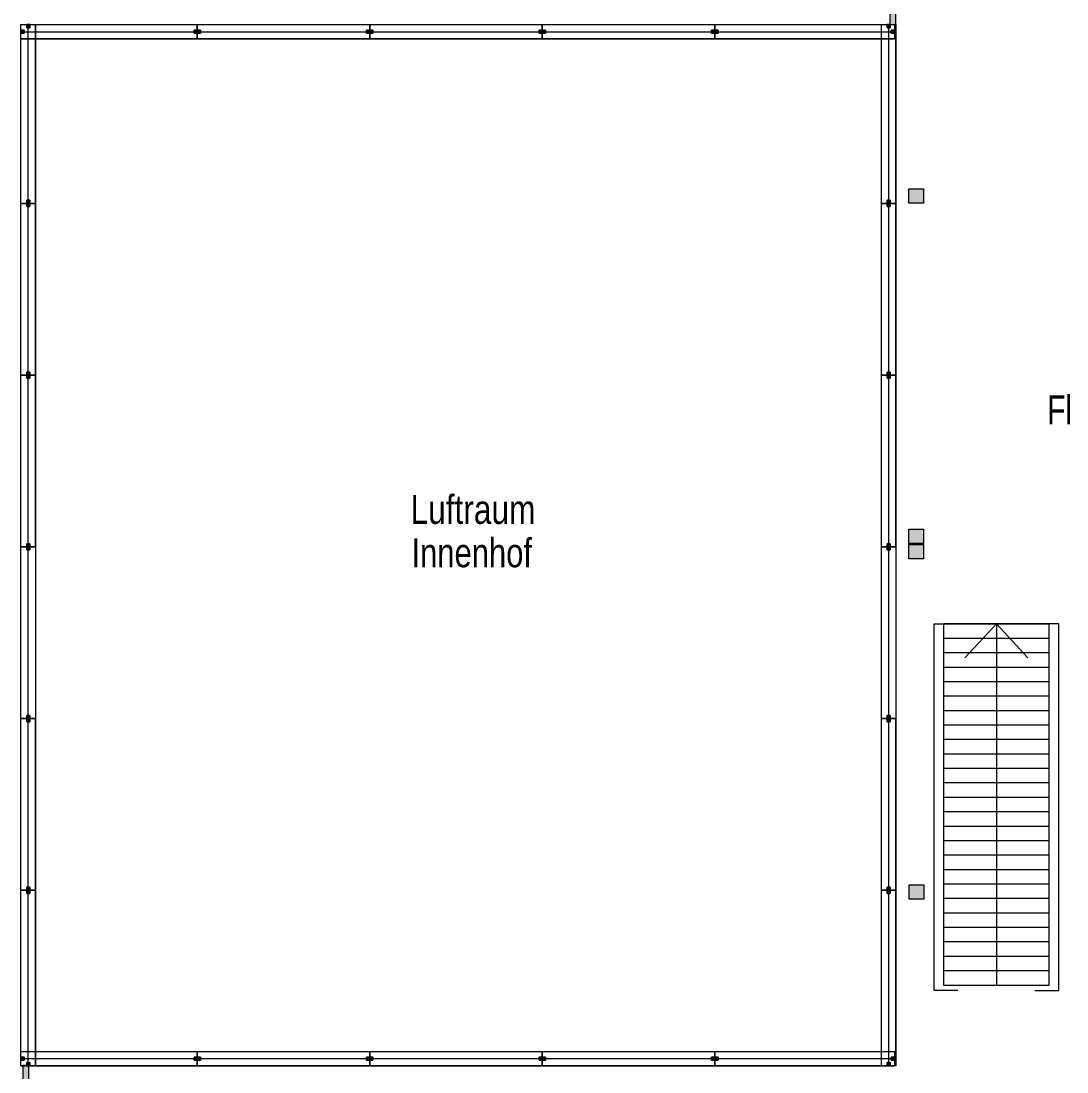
# Model space of a CAD drawing. Header units: inches. Extents: x 7445 to 114549, y 127015 to 195514.
# Drawn here: x 18740 to 40451, y 159533 to 181346 of the extents above; entities that cross this region are included whole.
import ezdxf

# ---------------------------------------------------------------- set-up
doc = ezdxf.new("R2010")
doc.units = ezdxf.units.IN
doc.header["$LTSCALE"] = 300
doc.header["$MEASUREMENT"] = 0
doc.linetypes.add('Volllinie', pattern=[0])
doc.layers.add('Grundebene', color=7, linetype='Continuous')
doc.styles.add('ARIAL_NARROW', font='ARIALN.TTF', dxfattribs={"height": 0.2})

# ---------------------------------------------------------------- blocks, each defined once
blk = doc.blocks.new('Color_Area-6E')
at = {"layer": 'Grundebene', "true_color": 0x000000, "transparency": 33554687}
blk.add_hatch(color=18, dxfattribs=at).paths.add_polyline_path([(18905, 159068), (18905, 159668), (18780, 159668), (18780, 159068)], flags=0)
at = {"layer": 'Grundebene', "color": 18, "linetype": 'Volllinie', "lineweight": 13, "true_color": 0x000000}
for p, q in [((18905, 159668), (18780, 159668)), ((18780, 159668), (18780, 159068)), ((18905, 159068), (18905, 159668)), ((18780, 159068), (18905, 159068))]:
    blk.add_line(p, q, dxfattribs=at)
blk = doc.blocks.new('Color_Area-80')
at = {"layer": 'Grundebene', "true_color": 0x000000, "transparency": 33554687}
blk.add_hatch(color=18, dxfattribs=at).paths.add_polyline_path([(36900, 181275), (36900, 182007), (36775, 182007), (36775, 181275)], flags=0)
at = {"layer": 'Grundebene', "color": 18, "linetype": 'Volllinie', "lineweight": 13, "true_color": 0x000000}
for p, q in [((36900, 182007), (36775, 182007)), ((36775, 182007), (36775, 181275)), ((36900, 181275), (36900, 182007)), ((36775, 181275), (36900, 181275))]:
    blk.add_line(p, q, dxfattribs=at)
blk = doc.blocks.new('Color_Area-1395')
at = {"layer": 'Grundebene', "true_color": 0x000000, "transparency": 33554687}
blk.add_hatch(color=18, dxfattribs=at).paths.add_polyline_path([(37177, 163420), (37477, 163420), (37477, 163120), (37177, 163120)], flags=0)
at = {"layer": 'Grundebene', "color": 18, "linetype": 'Volllinie', "lineweight": 13, "true_color": 0x000000}
for p, q in [((37177, 163420), (37477, 163420)), ((37177, 163120), (37177, 163420)), ((37477, 163420), (37477, 163120)), ((37477, 163120), (37177, 163120))]:
    blk.add_line(p, q, dxfattribs=at)
blk = doc.blocks.new('Color_Area-13A7')
at = {"layer": 'Grundebene', "true_color": 0x000000, "transparency": 33554687}
blk.add_hatch(color=18, dxfattribs=at).paths.add_polyline_path([(37171, 170480), (37471, 170480), (37471, 170180), (37171, 170180)], flags=0)
at = {"layer": 'Grundebene', "color": 18, "linetype": 'Volllinie', "lineweight": 13, "true_color": 0x000000}
for p, q in [((37171, 170480), (37471, 170480)), ((37171, 170180), (37171, 170480)), ((37471, 170480), (37471, 170180)), ((37471, 170180), (37171, 170180))]:
    blk.add_line(p, q, dxfattribs=at)
blk = doc.blocks.new('Color_Area-13B0')
at = {"layer": 'Grundebene', "true_color": 0x000000, "transparency": 33554687}
blk.add_hatch(color=18, dxfattribs=at).paths.add_polyline_path([(37171, 177865), (37471, 177865), (37471, 177565), (37171, 177565)], flags=0)
at = {"layer": 'Grundebene', "color": 18, "linetype": 'Volllinie', "lineweight": 13, "true_color": 0x000000}
for p, q in [((37171, 177865), (37471, 177865)), ((37171, 177565), (37171, 177865)), ((37471, 177865), (37471, 177565)), ((37471, 177565), (37171, 177565))]:
    blk.add_line(p, q, dxfattribs=at)
blk = doc.blocks.new('Color_Area-13CB')
at = {"layer": 'Grundebene', "true_color": 0x000000, "transparency": 33554687}
blk.add_hatch(color=18, dxfattribs=at).paths.add_polyline_path([(37171, 170800), (37471, 170800), (37471, 170500), (37171, 170500)], flags=0)
at = {"layer": 'Grundebene', "color": 18, "linetype": 'Volllinie', "lineweight": 13, "true_color": 0x000000}
for p, q in [((37171, 170800), (37471, 170800)), ((37171, 170500), (37171, 170800)), ((37471, 170800), (37471, 170500)), ((37471, 170500), (37171, 170500))]:
    blk.add_line(p, q, dxfattribs=at)
blk = doc.blocks.new('Color_Area-16B9')
at = {"layer": 'Grundebene', "true_color": 0xffffff, "transparency": 33554687}
blk.add_hatch(color=7, dxfattribs=at).paths.add_polyline_path([(18740, 181095), (18807, 181095), (18807, 181155), (18740, 181155)], flags=0)
at = {"layer": 'Grundebene', "color": 18, "linetype": 'Volllinie', "lineweight": 13, "true_color": 0x000000}
blk.add_lwpolyline([(18740, 181095), (18807, 181095), (18807, 181155), (18740, 181155), (18740, 181095)], dxfattribs=at)
blk = doc.blocks.new('Color_Area-16BF')
at = {"layer": 'Grundebene', "true_color": 0xffffff, "transparency": 33554687}
blk.add_hatch(color=7, dxfattribs=at).paths.add_polyline_path([(22333, 181095), (22400, 181095), (22400, 181155), (22333, 181155)], flags=0)
at = {"layer": 'Grundebene', "color": 18, "linetype": 'Volllinie', "lineweight": 13, "true_color": 0x000000}
blk.add_lwpolyline([(22333, 181095), (22400, 181095), (22400, 181155), (22333, 181155), (22333, 181095)], dxfattribs=at)
blk = doc.blocks.new('Color_Area-16CC')
at = {"layer": 'Grundebene', "true_color": 0xffffff, "transparency": 33554687}
blk.add_hatch(color=7, dxfattribs=at).paths.add_polyline_path([(22400, 181095), (22465, 181095), (22465, 181155), (22400, 181155)], flags=0)
at = {"layer": 'Grundebene', "color": 18, "linetype": 'Volllinie', "lineweight": 13, "true_color": 0x000000}
blk.add_lwpolyline([(22400, 181095), (22465, 181095), (22465, 181155), (22400, 181155), (22400, 181095)], dxfattribs=at)
blk = doc.blocks.new('Color_Area-16D2')
at = {"layer": 'Grundebene', "true_color": 0xffffff, "transparency": 33554687}
blk.add_hatch(color=7, dxfattribs=at).paths.add_polyline_path([(25914, 181095), (25980, 181095), (25980, 181155), (25914, 181155)], flags=0)
at = {"layer": 'Grundebene', "color": 18, "linetype": 'Volllinie', "lineweight": 13, "true_color": 0x000000}
blk.add_lwpolyline([(25914, 181095), (25980, 181095), (25980, 181155), (25914, 181155), (25914, 181095)], dxfattribs=at)
blk = doc.blocks.new('Color_Area-16DF')
at = {"layer": 'Grundebene', "true_color": 0xffffff, "transparency": 33554687}
blk.add_hatch(color=7, dxfattribs=at).paths.add_polyline_path([(25980, 181095), (26045, 181095), (26045, 181155), (25980, 181155)], flags=0)
at = {"layer": 'Grundebene', "color": 18, "linetype": 'Volllinie', "lineweight": 13, "true_color": 0x000000}
blk.add_lwpolyline([(25980, 181095), (26045, 181095), (26045, 181155), (25980, 181155), (25980, 181095)], dxfattribs=at)
blk = doc.blocks.new('Color_Area-16E5')
at = {"layer": 'Grundebene', "true_color": 0xffffff, "transparency": 33554687}
blk.add_hatch(color=7, dxfattribs=at).paths.add_polyline_path([(29494, 181095), (29560, 181095), (29560, 181155), (29494, 181155)], flags=0)
at = {"layer": 'Grundebene', "color": 18, "linetype": 'Volllinie', "lineweight": 13, "true_color": 0x000000}
blk.add_lwpolyline([(29494, 181095), (29560, 181095), (29560, 181155), (29494, 181155), (29494, 181095)], dxfattribs=at)
blk = doc.blocks.new('Color_Area-16F2')
at = {"layer": 'Grundebene', "true_color": 0xffffff, "transparency": 33554687}
blk.add_hatch(color=7, dxfattribs=at).paths.add_polyline_path([(29560, 181095), (29625, 181095), (29625, 181155), (29560, 181155)], flags=0)
at = {"layer": 'Grundebene', "color": 18, "linetype": 'Volllinie', "lineweight": 13, "true_color": 0x000000}
blk.add_lwpolyline([(29560, 181095), (29625, 181095), (29625, 181155), (29560, 181155), (29560, 181095)], dxfattribs=at)
blk = doc.blocks.new('Color_Area-16F8')
at = {"layer": 'Grundebene', "true_color": 0xffffff, "transparency": 33554687}
blk.add_hatch(color=7, dxfattribs=at).paths.add_polyline_path([(33074, 181095), (33140, 181095), (33140, 181155), (33074, 181155)], flags=0)
at = {"layer": 'Grundebene', "color": 18, "linetype": 'Volllinie', "lineweight": 13, "true_color": 0x000000}
blk.add_lwpolyline([(33074, 181095), (33140, 181095), (33140, 181155), (33074, 181155), (33074, 181095)], dxfattribs=at)
blk = doc.blocks.new('Color_Area-1705')
at = {"layer": 'Grundebene', "true_color": 0xffffff, "transparency": 33554687}
blk.add_hatch(color=7, dxfattribs=at).paths.add_polyline_path([(33140, 181095), (33208, 181095), (33208, 181155), (33140, 181155)], flags=0)
at = {"layer": 'Grundebene', "color": 18, "linetype": 'Volllinie', "lineweight": 13, "true_color": 0x000000}
blk.add_lwpolyline([(33140, 181095), (33208, 181095), (33208, 181155), (33140, 181155), (33140, 181095)], dxfattribs=at)
blk = doc.blocks.new('Color_Area-170B')
at = {"layer": 'Grundebene', "true_color": 0xffffff, "transparency": 33554687}
blk.add_hatch(color=7, dxfattribs=at).paths.add_polyline_path([(36802, 181095), (36870, 181095), (36870, 181155), (36802, 181155)], flags=0)
at = {"layer": 'Grundebene', "color": 18, "linetype": 'Volllinie', "lineweight": 13, "true_color": 0x000000}
blk.add_lwpolyline([(36802, 181095), (36870, 181095), (36870, 181155), (36802, 181155), (36802, 181095)], dxfattribs=at)
blk = doc.blocks.new('Color_Area-1718')
at = {"layer": 'Grundebene', "true_color": 0xffffff, "transparency": 33554687}
blk.add_hatch(color=7, dxfattribs=at).paths.add_polyline_path([(18740, 159780), (18807, 159780), (18807, 159840), (18740, 159840)], flags=0)
at = {"layer": 'Grundebene', "color": 18, "linetype": 'Volllinie', "lineweight": 13, "true_color": 0x000000}
blk.add_lwpolyline([(18740, 159780), (18807, 159780), (18807, 159840), (18740, 159840), (18740, 159780)], dxfattribs=at)
blk = doc.blocks.new('Color_Area-171E')
at = {"layer": 'Grundebene', "true_color": 0xffffff, "transparency": 33554687}
blk.add_hatch(color=7, dxfattribs=at).paths.add_polyline_path([(22333, 159780), (22400, 159780), (22400, 159840), (22333, 159840)], flags=0)
at = {"layer": 'Grundebene', "color": 18, "linetype": 'Volllinie', "lineweight": 13, "true_color": 0x000000}
blk.add_lwpolyline([(22333, 159780), (22400, 159780), (22400, 159840), (22333, 159840), (22333, 159780)], dxfattribs=at)
blk = doc.blocks.new('Color_Area-172B')
at = {"layer": 'Grundebene', "true_color": 0xffffff, "transparency": 33554687}
blk.add_hatch(color=7, dxfattribs=at).paths.add_polyline_path([(22400, 159780), (22465, 159780), (22465, 159840), (22400, 159840)], flags=0)
at = {"layer": 'Grundebene', "color": 18, "linetype": 'Volllinie', "lineweight": 13, "true_color": 0x000000}
blk.add_lwpolyline([(22400, 159780), (22465, 159780), (22465, 159840), (22400, 159840), (22400, 159780)], dxfattribs=at)
blk = doc.blocks.new('Color_Area-1731')
at = {"layer": 'Grundebene', "true_color": 0xffffff, "transparency": 33554687}
blk.add_hatch(color=7, dxfattribs=at).paths.add_polyline_path([(25914, 159780), (25980, 159780), (25980, 159840), (25914, 159840)], flags=0)
at = {"layer": 'Grundebene', "color": 18, "linetype": 'Volllinie', "lineweight": 13, "true_color": 0x000000}
blk.add_lwpolyline([(25914, 159780), (25980, 159780), (25980, 159840), (25914, 159840), (25914, 159780)], dxfattribs=at)
blk = doc.blocks.new('Color_Area-173E')
at = {"layer": 'Grundebene', "true_color": 0xffffff, "transparency": 33554687}
blk.add_hatch(color=7, dxfattribs=at).paths.add_polyline_path([(25980, 159780), (26045, 159780), (26045, 159840), (25980, 159840)], flags=0)
at = {"layer": 'Grundebene', "color": 18, "linetype": 'Volllinie', "lineweight": 13, "true_color": 0x000000}
blk.add_lwpolyline([(25980, 159780), (26045, 159780), (26045, 159840), (25980, 159840), (25980, 159780)], dxfattribs=at)
blk = doc.blocks.new('Color_Area-1744')
at = {"layer": 'Grundebene', "true_color": 0xffffff, "transparency": 33554687}
blk.add_hatch(color=7, dxfattribs=at).paths.add_polyline_path([(29494, 159780), (29560, 159780), (29560, 159840), (29494, 159840)], flags=0)
at = {"layer": 'Grundebene', "color": 18, "linetype": 'Volllinie', "lineweight": 13, "true_color": 0x000000}
blk.add_lwpolyline([(29494, 159780), (29560, 159780), (29560, 159840), (29494, 159840), (29494, 159780)], dxfattribs=at)
blk = doc.blocks.new('Color_Area-1751')
at = {"layer": 'Grundebene', "true_color": 0xffffff, "transparency": 33554687}
blk.add_hatch(color=7, dxfattribs=at).paths.add_polyline_path([(29560, 159780), (29625, 159780), (29625, 159840), (29560, 159840)], flags=0)
at = {"layer": 'Grundebene', "color": 18, "linetype": 'Volllinie', "lineweight": 13, "true_color": 0x000000}
blk.add_lwpolyline([(29560, 159780), (29625, 159780), (29625, 159840), (29560, 159840), (29560, 159780)], dxfattribs=at)
blk = doc.blocks.new('Color_Area-1757')
at = {"layer": 'Grundebene', "true_color": 0xffffff, "transparency": 33554687}
blk.add_hatch(color=7, dxfattribs=at).paths.add_polyline_path([(33074, 159780), (33140, 159780), (33140, 159840), (33074, 159840)], flags=0)
at = {"layer": 'Grundebene', "color": 18, "linetype": 'Volllinie', "lineweight": 13, "true_color": 0x000000}
blk.add_lwpolyline([(33074, 159780), (33140, 159780), (33140, 159840), (33074, 159840), (33074, 159780)], dxfattribs=at)
blk = doc.blocks.new('Color_Area-1764')
at = {"layer": 'Grundebene', "true_color": 0xffffff, "transparency": 33554687}
blk.add_hatch(color=7, dxfattribs=at).paths.add_polyline_path([(33140, 159780), (33208, 159780), (33208, 159840), (33140, 159840)], flags=0)
at = {"layer": 'Grundebene', "color": 18, "linetype": 'Volllinie', "lineweight": 13, "true_color": 0x000000}
blk.add_lwpolyline([(33140, 159780), (33208, 159780), (33208, 159840), (33140, 159840), (33140, 159780)], dxfattribs=at)
blk = doc.blocks.new('Color_Area-176A')
at = {"layer": 'Grundebene', "true_color": 0xffffff, "transparency": 33554687}
blk.add_hatch(color=7, dxfattribs=at).paths.add_polyline_path([(36802, 159780), (36870, 159780), (36870, 159840), (36802, 159840)], flags=0)
at = {"layer": 'Grundebene', "color": 18, "linetype": 'Volllinie', "lineweight": 13, "true_color": 0x000000}
blk.add_lwpolyline([(36802, 159780), (36870, 159780), (36870, 159840), (36802, 159840), (36802, 159780)], dxfattribs=at)
blk = doc.blocks.new('Color_Area-1777')
at = {"layer": 'Grundebene', "true_color": 0xffffff, "transparency": 33554687}
blk.add_hatch(color=7, dxfattribs=at).paths.add_polyline_path([(18920, 163303), (18920, 163368), (18860, 163368), (18860, 163303)], flags=0)
at = {"layer": 'Grundebene', "color": 18, "linetype": 'Volllinie', "lineweight": 13, "true_color": 0x000000}
blk.add_lwpolyline([(18920, 163303), (18920, 163368), (18860, 163368), (18860, 163303), (18920, 163303)], dxfattribs=at)
blk = doc.blocks.new('Color_Area-177D')
at = {"layer": 'Grundebene', "true_color": 0xffffff, "transparency": 33554687}
blk.add_hatch(color=7, dxfattribs=at).paths.add_polyline_path([(18920, 166802), (18920, 166867), (18860, 166867), (18860, 166802)], flags=0)
at = {"layer": 'Grundebene', "color": 18, "linetype": 'Volllinie', "lineweight": 13, "true_color": 0x000000}
blk.add_lwpolyline([(18920, 166802), (18920, 166867), (18860, 166867), (18860, 166802), (18920, 166802)], dxfattribs=at)
blk = doc.blocks.new('Color_Area-1789')
at = {"layer": 'Grundebene', "true_color": 0xffffff, "transparency": 33554687}
blk.add_hatch(color=7, dxfattribs=at).paths.add_polyline_path([(18920, 166867), (18920, 166933), (18860, 166933), (18860, 166867)], flags=0)
at = {"layer": 'Grundebene', "color": 18, "linetype": 'Volllinie', "lineweight": 13, "true_color": 0x000000}
blk.add_lwpolyline([(18920, 166867), (18920, 166933), (18860, 166933), (18860, 166867), (18920, 166867)], dxfattribs=at)
blk = doc.blocks.new('Color_Area-178F')
at = {"layer": 'Grundebene', "true_color": 0xffffff, "transparency": 33554687}
blk.add_hatch(color=7, dxfattribs=at).paths.add_polyline_path([(18920, 170367), (18920, 170432), (18860, 170432), (18860, 170367)], flags=0)
at = {"layer": 'Grundebene', "color": 18, "linetype": 'Volllinie', "lineweight": 13, "true_color": 0x000000}
blk.add_lwpolyline([(18920, 170367), (18920, 170432), (18860, 170432), (18860, 170367), (18920, 170367)], dxfattribs=at)
blk = doc.blocks.new('Color_Area-179C')
at = {"layer": 'Grundebene', "true_color": 0xffffff, "transparency": 33554687}
blk.add_hatch(color=7, dxfattribs=at).paths.add_polyline_path([(18920, 170432), (18920, 170497), (18860, 170497), (18860, 170432)], flags=0)
at = {"layer": 'Grundebene', "color": 18, "linetype": 'Volllinie', "lineweight": 13, "true_color": 0x000000}
blk.add_lwpolyline([(18920, 170432), (18920, 170497), (18860, 170497), (18860, 170432), (18920, 170432)], dxfattribs=at)
blk = doc.blocks.new('Color_Area-17A2')
at = {"layer": 'Grundebene', "true_color": 0xffffff, "transparency": 33554687}
blk.add_hatch(color=7, dxfattribs=at).paths.add_polyline_path([(18920, 173931), (18920, 173996), (18860, 173996), (18860, 173931)], flags=0)
at = {"layer": 'Grundebene', "color": 18, "linetype": 'Volllinie', "lineweight": 13, "true_color": 0x000000}
blk.add_lwpolyline([(18920, 173931), (18920, 173996), (18860, 173996), (18860, 173931), (18920, 173931)], dxfattribs=at)
blk = doc.blocks.new('Color_Area-17AF')
at = {"layer": 'Grundebene', "true_color": 0xffffff, "transparency": 33554687}
blk.add_hatch(color=7, dxfattribs=at).paths.add_polyline_path([(18920, 173996), (18920, 174061), (18860, 174061), (18860, 173996)], flags=0)
at = {"layer": 'Grundebene', "color": 18, "linetype": 'Volllinie', "lineweight": 13, "true_color": 0x000000}
blk.add_lwpolyline([(18920, 173996), (18920, 174061), (18860, 174061), (18860, 173996), (18920, 173996)], dxfattribs=at)
blk = doc.blocks.new('Color_Area-17B5')
at = {"layer": 'Grundebene', "true_color": 0xffffff, "transparency": 33554687}
blk.add_hatch(color=7, dxfattribs=at).paths.add_polyline_path([(18920, 177495), (18920, 177560), (18860, 177560), (18860, 177495)], flags=0)
at = {"layer": 'Grundebene', "color": 18, "linetype": 'Volllinie', "lineweight": 13, "true_color": 0x000000}
blk.add_lwpolyline([(18920, 177495), (18920, 177560), (18860, 177560), (18860, 177495), (18920, 177495)], dxfattribs=at)
blk = doc.blocks.new('Color_Area-17C2')
at = {"layer": 'Grundebene', "true_color": 0xffffff, "transparency": 33554687}
blk.add_hatch(color=7, dxfattribs=at).paths.add_polyline_path([(18920, 177560), (18920, 177628), (18860, 177628), (18860, 177560)], flags=0)
at = {"layer": 'Grundebene', "color": 18, "linetype": 'Volllinie', "lineweight": 13, "true_color": 0x000000}
blk.add_lwpolyline([(18920, 177560), (18920, 177628), (18860, 177628), (18860, 177560), (18920, 177560)], dxfattribs=at)
blk = doc.blocks.new('Color_Area-17C8')
at = {"layer": 'Grundebene', "true_color": 0xffffff, "transparency": 33554687}
blk.add_hatch(color=7, dxfattribs=at).paths.add_polyline_path([(18920, 181207), (18920, 181275), (18860, 181275), (18860, 181207)], flags=0)
at = {"layer": 'Grundebene', "color": 18, "linetype": 'Volllinie', "lineweight": 13, "true_color": 0x000000}
blk.add_lwpolyline([(18920, 181207), (18920, 181275), (18860, 181275), (18860, 181207), (18920, 181207)], dxfattribs=at)
blk = doc.blocks.new('Color_Area-17D5')
at = {"layer": 'Grundebene', "true_color": 0xffffff, "transparency": 33554687}
blk.add_hatch(color=7, dxfattribs=at).paths.add_polyline_path([(18920, 159660), (18920, 159727), (18860, 159727), (18860, 159660)], flags=0)
at = {"layer": 'Grundebene', "color": 18, "linetype": 'Volllinie', "lineweight": 13, "true_color": 0x000000}
blk.add_lwpolyline([(18920, 159660), (18920, 159727), (18860, 159727), (18860, 159660), (18920, 159660)], dxfattribs=at)
blk = doc.blocks.new('Color_Area-17DB')
at = {"layer": 'Grundebene', "true_color": 0xffffff, "transparency": 33554687}
blk.add_hatch(color=7, dxfattribs=at).paths.add_polyline_path([(18920, 163237), (18920, 163303), (18860, 163303), (18860, 163237)], flags=0)
at = {"layer": 'Grundebene', "color": 18, "linetype": 'Volllinie', "lineweight": 13, "true_color": 0x000000}
blk.add_lwpolyline([(18920, 163237), (18920, 163303), (18860, 163303), (18860, 163237), (18920, 163237)], dxfattribs=at)
blk = doc.blocks.new('Color_Area-17E8')
at = {"layer": 'Grundebene', "true_color": 0xffffff, "transparency": 33554687}
blk.add_hatch(color=7, dxfattribs=at).paths.add_polyline_path([(36780, 163303), (36780, 163368), (36720, 163368), (36720, 163303)], flags=0)
at = {"layer": 'Grundebene', "color": 18, "linetype": 'Volllinie', "lineweight": 13, "true_color": 0x000000}
blk.add_lwpolyline([(36780, 163303), (36780, 163368), (36720, 163368), (36720, 163303), (36780, 163303)], dxfattribs=at)
blk = doc.blocks.new('Color_Area-17EE')
at = {"layer": 'Grundebene', "true_color": 0xffffff, "transparency": 33554687}
blk.add_hatch(color=7, dxfattribs=at).paths.add_polyline_path([(36780, 166802), (36780, 166867), (36720, 166867), (36720, 166802)], flags=0)
at = {"layer": 'Grundebene', "color": 18, "linetype": 'Volllinie', "lineweight": 13, "true_color": 0x000000}
blk.add_lwpolyline([(36780, 166802), (36780, 166867), (36720, 166867), (36720, 166802), (36780, 166802)], dxfattribs=at)
blk = doc.blocks.new('Color_Area-17FA')
at = {"layer": 'Grundebene', "true_color": 0xffffff, "transparency": 33554687}
blk.add_hatch(color=7, dxfattribs=at).paths.add_polyline_path([(36780, 166867), (36780, 166933), (36720, 166933), (36720, 166867)], flags=0)
at = {"layer": 'Grundebene', "color": 18, "linetype": 'Volllinie', "lineweight": 13, "true_color": 0x000000}
blk.add_lwpolyline([(36780, 166867), (36780, 166933), (36720, 166933), (36720, 166867), (36780, 166867)], dxfattribs=at)
blk = doc.blocks.new('Color_Area-1800')
at = {"layer": 'Grundebene', "true_color": 0xffffff, "transparency": 33554687}
blk.add_hatch(color=7, dxfattribs=at).paths.add_polyline_path([(36780, 170367), (36780, 170432), (36720, 170432), (36720, 170367)], flags=0)
at = {"layer": 'Grundebene', "color": 18, "linetype": 'Volllinie', "lineweight": 13, "true_color": 0x000000}
blk.add_lwpolyline([(36780, 170367), (36780, 170432), (36720, 170432), (36720, 170367), (36780, 170367)], dxfattribs=at)
blk = doc.blocks.new('Color_Area-180D')
at = {"layer": 'Grundebene', "true_color": 0xffffff, "transparency": 33554687}
blk.add_hatch(color=7, dxfattribs=at).paths.add_polyline_path([(36780, 170432), (36780, 170497), (36720, 170497), (36720, 170432)], flags=0)
at = {"layer": 'Grundebene', "color": 18, "linetype": 'Volllinie', "lineweight": 13, "true_color": 0x000000}
blk.add_lwpolyline([(36780, 170432), (36780, 170497), (36720, 170497), (36720, 170432), (36780, 170432)], dxfattribs=at)
blk = doc.blocks.new('Color_Area-1813')
at = {"layer": 'Grundebene', "true_color": 0xffffff, "transparency": 33554687}
blk.add_hatch(color=7, dxfattribs=at).paths.add_polyline_path([(36780, 173931), (36780, 173996), (36720, 173996), (36720, 173931)], flags=0)
at = {"layer": 'Grundebene', "color": 18, "linetype": 'Volllinie', "lineweight": 13, "true_color": 0x000000}
blk.add_lwpolyline([(36780, 173931), (36780, 173996), (36720, 173996), (36720, 173931), (36780, 173931)], dxfattribs=at)
blk = doc.blocks.new('Color_Area-1820')
at = {"layer": 'Grundebene', "true_color": 0xffffff, "transparency": 33554687}
blk.add_hatch(color=7, dxfattribs=at).paths.add_polyline_path([(36780, 173996), (36780, 174061), (36720, 174061), (36720, 173996)], flags=0)
at = {"layer": 'Grundebene', "color": 18, "linetype": 'Volllinie', "lineweight": 13, "true_color": 0x000000}
blk.add_lwpolyline([(36780, 173996), (36780, 174061), (36720, 174061), (36720, 173996), (36780, 173996)], dxfattribs=at)
blk = doc.blocks.new('Color_Area-1826')
at = {"layer": 'Grundebene', "true_color": 0xffffff, "transparency": 33554687}
blk.add_hatch(color=7, dxfattribs=at).paths.add_polyline_path([(36780, 177495), (36780, 177560), (36720, 177560), (36720, 177495)], flags=0)
at = {"layer": 'Grundebene', "color": 18, "linetype": 'Volllinie', "lineweight": 13, "true_color": 0x000000}
blk.add_lwpolyline([(36780, 177495), (36780, 177560), (36720, 177560), (36720, 177495), (36780, 177495)], dxfattribs=at)
blk = doc.blocks.new('Color_Area-1833')
at = {"layer": 'Grundebene', "true_color": 0xffffff, "transparency": 33554687}
blk.add_hatch(color=7, dxfattribs=at).paths.add_polyline_path([(36780, 177560), (36780, 177628), (36720, 177628), (36720, 177560)], flags=0)
at = {"layer": 'Grundebene', "color": 18, "linetype": 'Volllinie', "lineweight": 13, "true_color": 0x000000}
blk.add_lwpolyline([(36780, 177560), (36780, 177628), (36720, 177628), (36720, 177560), (36780, 177560)], dxfattribs=at)
blk = doc.blocks.new('Color_Area-1839')
at = {"layer": 'Grundebene', "true_color": 0xffffff, "transparency": 33554687}
blk.add_hatch(color=7, dxfattribs=at).paths.add_polyline_path([(36780, 181207), (36780, 181275), (36720, 181275), (36720, 181207)], flags=0)
at = {"layer": 'Grundebene', "color": 18, "linetype": 'Volllinie', "lineweight": 13, "true_color": 0x000000}
blk.add_lwpolyline([(36780, 181207), (36780, 181275), (36720, 181275), (36720, 181207), (36780, 181207)], dxfattribs=at)
blk = doc.blocks.new('Color_Area-1846')
at = {"layer": 'Grundebene', "true_color": 0xffffff, "transparency": 33554687}
blk.add_hatch(color=7, dxfattribs=at).paths.add_polyline_path([(36780, 159660), (36780, 159727), (36720, 159727), (36720, 159660)], flags=0)
at = {"layer": 'Grundebene', "color": 18, "linetype": 'Volllinie', "lineweight": 13, "true_color": 0x000000}
blk.add_lwpolyline([(36780, 159660), (36780, 159727), (36720, 159727), (36720, 159660), (36780, 159660)], dxfattribs=at)
blk = doc.blocks.new('Color_Area-184C')
at = {"layer": 'Grundebene', "true_color": 0xffffff, "transparency": 33554687}
blk.add_hatch(color=7, dxfattribs=at).paths.add_polyline_path([(36780, 163237), (36780, 163303), (36720, 163303), (36720, 163237)], flags=0)
at = {"layer": 'Grundebene', "color": 18, "linetype": 'Volllinie', "lineweight": 13, "true_color": 0x000000}
blk.add_lwpolyline([(36780, 163237), (36780, 163303), (36720, 163303), (36720, 163237), (36780, 163237)], dxfattribs=at)

msp = doc.modelspace()

# ---------------------------------------------------------------- linework, layer by layer
at = {"layer": 'Grundebene', "color": 18, "linetype": 'Volllinie', "lineweight": 13, "true_color": 0x000000}
for p, q in [((36775, 182007), (36775, 181275)), ((36900, 181275), (36900, 182007)), ((18740, 180975), (18740, 181275)), ((18740, 181275), (22400, 181275)), ((18740, 181275), (22400, 181275)), ((18740, 177560), (18740, 181275)), ((18740, 181275), (19040, 181275)), ((18740, 177560), (18740, 181275)), ((18860, 181207), (18860, 181275)), ((18860, 181275), (18920, 181275)), ((18890, 177560), (18890, 181275)), ((18920, 181275), (18920, 181207)), ((19040, 181275), (19040, 177560)), ((19040, 177560), (19040, 181275)), ((22400, 181275), (22400, 180975)), ((22400, 180975), (22400, 181275)), ((22400, 181275), (25980, 181275)), ((22400, 181275), (25980, 181275)), ((25980, 181275), (25980, 180975)), ((25980, 180975), (25980, 181275)), ((25980, 181275), (29560, 181275)), ((25980, 181275), (29560, 181275)), ((29560, 181275), (29560, 180975)), ((29560, 180975), (29560, 181275)), ((29560, 181275), (33140, 181275)), ((29560, 181275), (33140, 181275)), ((33140, 181275), (33140, 180975)), ((33140, 180975), (33140, 181275)), ((33140, 181275), (36870, 181275)), ((33140, 181275), (36870, 181275)), ((36600, 177560), (36600, 181275)), ((36600, 181275), (36900, 181275)), ((36600, 177560), (36600, 181275)), ((36720, 181207), (36720, 181275)), ((36720, 181275), (36780, 181275)), ((36750, 177560), (36750, 181275)), ((36775, 181275), (36900, 181275)), ((36780, 181275), (36780, 181207)), ((36870, 181275), (36870, 180975)), ((36900, 181275), (36900, 177560)), ((36900, 177560), (36900, 181275)), ((18740, 181095), (18740, 181155)), ((18740, 181155), (18807, 181155)), ((18740, 181125), (22400, 181125)), ((18807, 181095), (18740, 181095)), ((18807, 181155), (18807, 181095)), ((18920, 181207), (18860, 181207)), ((22333, 181095), (22333, 181155)), ((22333, 181155), (22400, 181155)), ((22400, 181095), (22333, 181095)), ((22400, 181155), (22400, 181095)), ((22400, 181095), (22400, 181155)), ((22400, 181155), (22465, 181155)), ((22400, 181125), (25980, 181125)), ((22465, 181095), (22400, 181095)), ((22465, 181155), (22465, 181095)), ((25914, 181095), (25914, 181155)), ((25914, 181155), (25980, 181155)), ((25980, 181095), (25914, 181095)), ((25980, 181155), (25980, 181095)), ((25980, 181095), (25980, 181155)), ((25980, 181155), (26045, 181155)), ((25980, 181125), (29560, 181125)), ((26045, 181095), (25980, 181095)), ((26045, 181155), (26045, 181095)), ((29494, 181095), (29494, 181155)), ((29494, 181155), (29560, 181155)), ((29560, 181095), (29494, 181095)), ((29560, 181155), (29560, 181095)), ((29560, 181095), (29560, 181155)), ((29560, 181155), (29625, 181155)), ((29560, 181125), (33140, 181125)), ((29625, 181095), (29560, 181095)), ((29625, 181155), (29625, 181095)), ((33074, 181095), (33074, 181155)), ((33074, 181155), (33140, 181155)), ((33140, 181095), (33074, 181095)), ((33140, 181155), (33140, 181095)), ((33140, 181095), (33140, 181155)), ((33140, 181155), (33208, 181155)), ((33140, 181125), (36870, 181125)), ((33208, 181095), (33140, 181095)), ((33208, 181155), (33208, 181095)), ((36780, 181207), (36720, 181207)), ((36802, 181095), (36802, 181155)), ((36802, 181155), (36870, 181155)), ((36870, 181095), (36802, 181095)), ((36870, 181155), (36870, 181095)), ((22400, 180975), (18740, 180975)), ((18740, 180975), (22400, 180975)), ((25980, 180975), (22400, 180975)), ((22400, 180975), (25980, 180975)), ((29560, 180975), (25980, 180975)), ((25980, 180975), (29560, 180975)), ((33140, 180975), (29560, 180975)), ((29560, 180975), (33140, 180975)), ((36870, 180975), (33140, 180975)), ((33140, 180975), (36870, 180975)), ((37171, 177865), (37471, 177865)), ((37171, 177565), (37171, 177865)), ((37471, 177865), (37471, 177565)), ((18860, 177560), (18860, 177628)), ((18860, 177628), (18920, 177628)), ((18920, 177628), (18920, 177560)), ((36720, 177560), (36720, 177628)), ((36720, 177628), (36780, 177628)), ((36780, 177628), (36780, 177560)), ((37471, 177565), (37171, 177565)), ((18740, 173996), (18740, 177560)), ((18740, 177560), (19040, 177560)), ((18740, 173996), (18740, 177560)), ((19040, 177560), (18740, 177560)), ((18860, 177495), (18860, 177560)), ((18860, 177560), (18920, 177560)), ((18920, 177560), (18860, 177560)), ((18920, 177495), (18860, 177495)), ((18890, 173996), (18890, 177560)), ((18920, 177560), (18920, 177495)), ((19040, 177560), (19040, 173996)), ((19040, 173996), (19040, 177560)), ((36600, 173996), (36600, 177560)), ((36600, 177560), (36900, 177560)), ((36600, 173996), (36600, 177560)), ((36900, 177560), (36600, 177560)), ((36720, 177495), (36720, 177560)), ((36720, 177560), (36780, 177560)), ((36780, 177560), (36720, 177560)), ((36780, 177495), (36720, 177495)), ((36750, 173996), (36750, 177560)), ((36780, 177560), (36780, 177495)), ((36900, 177560), (36900, 173996)), ((36900, 173996), (36900, 177560)), ((18740, 170432), (18740, 173996)), ((18740, 173996), (19040, 173996)), ((18740, 170432), (18740, 173996)), ((19040, 173996), (18740, 173996)), ((18860, 173996), (18860, 174061)), ((18860, 174061), (18920, 174061)), ((18860, 173931), (18860, 173996)), ((18860, 173996), (18920, 173996)), ((18920, 173996), (18860, 173996)), ((18920, 173931), (18860, 173931)), ((18890, 170432), (18890, 173996)), ((18920, 174061), (18920, 173996)), ((18920, 173996), (18920, 173931)), ((19040, 173996), (19040, 170432)), ((19040, 170432), (19040, 173996)), ((36600, 170432), (36600, 173996)), ((36600, 173996), (36900, 173996)), ((36600, 170432), (36600, 173996)), ((36900, 173996), (36600, 173996)), ((36720, 173996), (36720, 174061)), ((36720, 174061), (36780, 174061)), ((36720, 173931), (36720, 173996)), ((36720, 173996), (36780, 173996)), ((36780, 173996), (36720, 173996)), ((36780, 173931), (36720, 173931)), ((36750, 170432), (36750, 173996)), ((36780, 174061), (36780, 173996)), ((36780, 173996), (36780, 173931)), ((36900, 173996), (36900, 170432)), ((36900, 170432), (36900, 173996)), ((37171, 170800), (37471, 170800)), ((37171, 170500), (37171, 170800)), ((37471, 170800), (37471, 170500)), ((18740, 166867), (18740, 170432)), ((18740, 170432), (19040, 170432)), ((18740, 166867), (18740, 170432)), ((19040, 170432), (18740, 170432)), ((18860, 170432), (18860, 170497)), ((18860, 170497), (18920, 170497)), ((18860, 170367), (18860, 170432)), ((18860, 170432), (18920, 170432)), ((18920, 170432), (18860, 170432)), ((18920, 170367), (18860, 170367)), ((18890, 166867), (18890, 170432)), ((18920, 170497), (18920, 170432)), ((18920, 170432), (18920, 170367)), ((19040, 170432), (19040, 166867)), ((36600, 166867), (36600, 170432)), ((36600, 170432), (36900, 170432)), ((36600, 166867), (36600, 170432)), ((36900, 170432), (36600, 170432)), ((36720, 170432), (36720, 170497)), ((36720, 170497), (36780, 170497)), ((36720, 170367), (36720, 170432)), ((36720, 170432), (36780, 170432)), ((36780, 170432), (36720, 170432)), ((36780, 170367), (36720, 170367)), ((36750, 166867), (36750, 170432)), ((36780, 170497), (36780, 170432)), ((36780, 170432), (36780, 170367)), ((36900, 170432), (36900, 166867)), ((37471, 170500), (37171, 170500)), ((37171, 170480), (37471, 170480)), ((37171, 170180), (37171, 170480)), ((37471, 170480), (37471, 170180)), ((37471, 170180), (37171, 170180)), ((37691, 161227), (37691, 168831)), ((37691, 168831), (38186, 168831)), ((37896, 161331), (37896, 168831)), ((37896, 168831), (40076, 168831)), ((40076, 168831), (37896, 168831)), ((38986, 168831), (38332, 168131)), ((38986, 168831), (39640, 168131)), ((38986, 168831), (38986, 161331)), ((40281, 168831), (39786, 168831)), ((40076, 168831), (40076, 161331)), ((40281, 161227), (40281, 168831)), ((40076, 168531), (37896, 168531)), ((40076, 168231), (37896, 168231)), ((40076, 167931), (37896, 167931)), ((40076, 167631), (37896, 167631)), ((40076, 167331), (37896, 167331)), ((18860, 166867), (18860, 166933)), ((18860, 166933), (18920, 166933)), ((18920, 166933), (18920, 166867)), ((36720, 166867), (36720, 166933)), ((36720, 166933), (36780, 166933)), ((36780, 166933), (36780, 166867)), ((40076, 167031), (37896, 167031)), ((18740, 163303), (18740, 166867)), ((18740, 166867), (19040, 166867)), ((18740, 163303), (18740, 166867)), ((19040, 166867), (18740, 166867)), ((18860, 166802), (18860, 166867)), ((18860, 166867), (18920, 166867)), ((18920, 166867), (18860, 166867)), ((18920, 166802), (18860, 166802)), ((18890, 163303), (18890, 166867)), ((18920, 166867), (18920, 166802)), ((19040, 166867), (19040, 163303)), ((19040, 163303), (19040, 166867)), ((36600, 163303), (36600, 166867)), ((36600, 166867), (36900, 166867)), ((36600, 163303), (36600, 166867)), ((36900, 166867), (36600, 166867)), ((36720, 166802), (36720, 166867)), ((36720, 166867), (36780, 166867)), ((36780, 166867), (36720, 166867)), ((36780, 166802), (36720, 166802)), ((36750, 163303), (36750, 166867)), ((36780, 166867), (36780, 166802)), ((36900, 166867), (36900, 163303)), ((36900, 163303), (36900, 166867)), ((40076, 166731), (37896, 166731)), ((40076, 166431), (37896, 166431)), ((40076, 166131), (37896, 166131)), ((40076, 165831), (37896, 165831)), ((40076, 165531), (37896, 165531)), ((40076, 165231), (37896, 165231)), ((40076, 164931), (37896, 164931)), ((40076, 164631), (37896, 164631)), ((40076, 164331), (37896, 164331)), ((40076, 164031), (37896, 164031)), ((40076, 163731), (37896, 163731)), ((37177, 163420), (37477, 163420)), ((37177, 163120), (37177, 163420)), ((37477, 163420), (37477, 163120)), ((40076, 163431), (37896, 163431)), ((19040, 163303), (18740, 163303)), ((18740, 159660), (18740, 163303)), ((18740, 163303), (19040, 163303)), ((18740, 159660), (18740, 163303)), ((18860, 163303), (18860, 163368)), ((18860, 163368), (18920, 163368)), ((18920, 163303), (18860, 163303)), ((18860, 163237), (18860, 163303)), ((18860, 163303), (18920, 163303)), ((18920, 163237), (18860, 163237)), ((18890, 159660), (18890, 163303)), ((18920, 163368), (18920, 163303)), ((18920, 163303), (18920, 163237)), ((19040, 163303), (19040, 159660)), ((19040, 159660), (19040, 163303)), ((36900, 163303), (36600, 163303)), ((36600, 159660), (36600, 163303)), ((36600, 163303), (36900, 163303)), ((36600, 159660), (36600, 163303)), ((36720, 163303), (36720, 163368)), ((36720, 163368), (36780, 163368)), ((36780, 163303), (36720, 163303)), ((36720, 163237), (36720, 163303)), ((36720, 163303), (36780, 163303)), ((36780, 163237), (36720, 163237)), ((36750, 159660), (36750, 163303)), ((36780, 163368), (36780, 163303)), ((36780, 163303), (36780, 163237)), ((36900, 163303), (36900, 159660)), ((36900, 159660), (36900, 163303)), ((37477, 163120), (37177, 163120)), ((40076, 163131), (37896, 163131)), ((40076, 162831), (37896, 162831)), ((40076, 162531), (37896, 162531)), ((40076, 162231), (37896, 162231)), ((40076, 161931), (37896, 161931)), ((40076, 161631), (37896, 161631)), ((38186, 161227), (37691, 161227)), ((40076, 161331), (37896, 161331)), ((40076, 161331), (37896, 161331)), ((39786, 161227), (40281, 161227)), ((18740, 159660), (18740, 159960)), ((18740, 159960), (22400, 159960)), ((18740, 159960), (22400, 159960)), ((22400, 159960), (22400, 159660)), ((22400, 159660), (22400, 159960)), ((22400, 159960), (25980, 159960)), ((22400, 159960), (25980, 159960)), ((25980, 159960), (25980, 159660)), ((25980, 159660), (25980, 159960)), ((25980, 159960), (29560, 159960)), ((25980, 159960), (29560, 159960)), ((29560, 159960), (29560, 159660)), ((29560, 159660), (29560, 159960)), ((29560, 159960), (33140, 159960)), ((29560, 159960), (33140, 159960)), ((33140, 159960), (33140, 159660)), ((33140, 159660), (33140, 159960)), ((33140, 159960), (36870, 159960)), ((33140, 159960), (36870, 159960)), ((36870, 159960), (36870, 159660)), ((18740, 159780), (18740, 159840)), ((18740, 159840), (18807, 159840)), ((18740, 159810), (22400, 159810)), ((18807, 159780), (18740, 159780)), ((18807, 159840), (18807, 159780)), ((18860, 159660), (18860, 159727)), ((18860, 159727), (18920, 159727)), ((18920, 159727), (18920, 159660)), ((22333, 159780), (22333, 159840)), ((22333, 159840), (22400, 159840)), ((22400, 159780), (22333, 159780)), ((22400, 159840), (22400, 159780)), ((22400, 159780), (22400, 159840)), ((22400, 159840), (22465, 159840)), ((22400, 159810), (25980, 159810)), ((22465, 159780), (22400, 159780)), ((22465, 159840), (22465, 159780)), ((25914, 159780), (25914, 159840)), ((25914, 159840), (25980, 159840)), ((25980, 159780), (25914, 159780)), ((25980, 159840), (25980, 159780)), ((25980, 159780), (25980, 159840)), ((25980, 159840), (26045, 159840)), ((25980, 159810), (29560, 159810)), ((26045, 159780), (25980, 159780)), ((26045, 159840), (26045, 159780)), ((29494, 159780), (29494, 159840)), ((29494, 159840), (29560, 159840)), ((29560, 159780), (29494, 159780)), ((29560, 159840), (29560, 159780)), ((29560, 159780), (29560, 159840)), ((29560, 159840), (29625, 159840)), ((29560, 159810), (33140, 159810)), ((29625, 159780), (29560, 159780)), ((29625, 159840), (29625, 159780)), ((33074, 159780), (33074, 159840)), ((33074, 159840), (33140, 159840)), ((33140, 159780), (33074, 159780)), ((33140, 159840), (33140, 159780)), ((33140, 159780), (33140, 159840)), ((33140, 159840), (33208, 159840)), ((33140, 159810), (36870, 159810)), ((33208, 159780), (33140, 159780)), ((33208, 159840), (33208, 159780)), ((36720, 159660), (36720, 159727)), ((36720, 159727), (36780, 159727)), ((36780, 159727), (36780, 159660)), ((36802, 159780), (36802, 159840)), ((36802, 159840), (36870, 159840)), ((36870, 159780), (36802, 159780)), ((36870, 159840), (36870, 159780)), ((22400, 159660), (18740, 159660)), ((18740, 159660), (22400, 159660)), ((19040, 159660), (18740, 159660)), ((18905, 159668), (18780, 159668)), ((18780, 159668), (18780, 159068)), ((18920, 159660), (18860, 159660)), ((18905, 159068), (18905, 159668)), ((25980, 159660), (22400, 159660)), ((22400, 159660), (25980, 159660)), ((29560, 159660), (25980, 159660)), ((25980, 159660), (29560, 159660)), ((33140, 159660), (29560, 159660)), ((29560, 159660), (33140, 159660)), ((36870, 159660), (33140, 159660)), ((33140, 159660), (36870, 159660)), ((36900, 159660), (36600, 159660)), ((36780, 159660), (36720, 159660))]:
    msp.add_line(p, q, dxfattribs=at)

# ---------------------------------------------------------------- block references
at = {"layer": 'Grundebene'}
for name in ['Color_Area-80', 'Color_Area-17C8', 'Color_Area-1839', 'Color_Area-16B9', 'Color_Area-16BF', 'Color_Area-16CC', 'Color_Area-16D2', 'Color_Area-16DF', 'Color_Area-16E5', 'Color_Area-16F2', 'Color_Area-16F8', 'Color_Area-1705', 'Color_Area-170B', 'Color_Area-13B0', 'Color_Area-17C2', 'Color_Area-1833', 'Color_Area-17B5', 'Color_Area-1826', 'Color_Area-17AF', 'Color_Area-17A2', 'Color_Area-1820', 'Color_Area-1813', 'Color_Area-13CB', 'Color_Area-179C', 'Color_Area-178F', 'Color_Area-180D', 'Color_Area-1800', 'Color_Area-13A7', 'Color_Area-1789', 'Color_Area-17FA', 'Color_Area-177D', 'Color_Area-17EE', 'Color_Area-1395', 'Color_Area-1777', 'Color_Area-17DB', 'Color_Area-17E8', 'Color_Area-184C', 'Color_Area-1718', 'Color_Area-17D5', 'Color_Area-171E', 'Color_Area-172B', 'Color_Area-1731', 'Color_Area-173E', 'Color_Area-1744', 'Color_Area-1751', 'Color_Area-1757', 'Color_Area-1764', 'Color_Area-1846', 'Color_Area-176A', 'Color_Area-6E']:
    msp.add_blockref(name, (0, 0), dxfattribs=at)

# ---------------------------------------------------------------- texts
at = {"layer": 'Grundebene', "color": 18, "lineweight": 18, "true_color": 0x000000, "style": 'ARIAL_NARROW'}
for s, width, p in [('Flur', 0.907418, (40037, 172974)), ('Luftraum', 0.955202, (26826, 170909)), ('Innenhof', 0.935487, (26844, 170009))]:
    msp.add_text(s, height=600, dxfattribs=dict(at, width=width)).set_placement(p)

doc.saveas('drawing.dxf')
